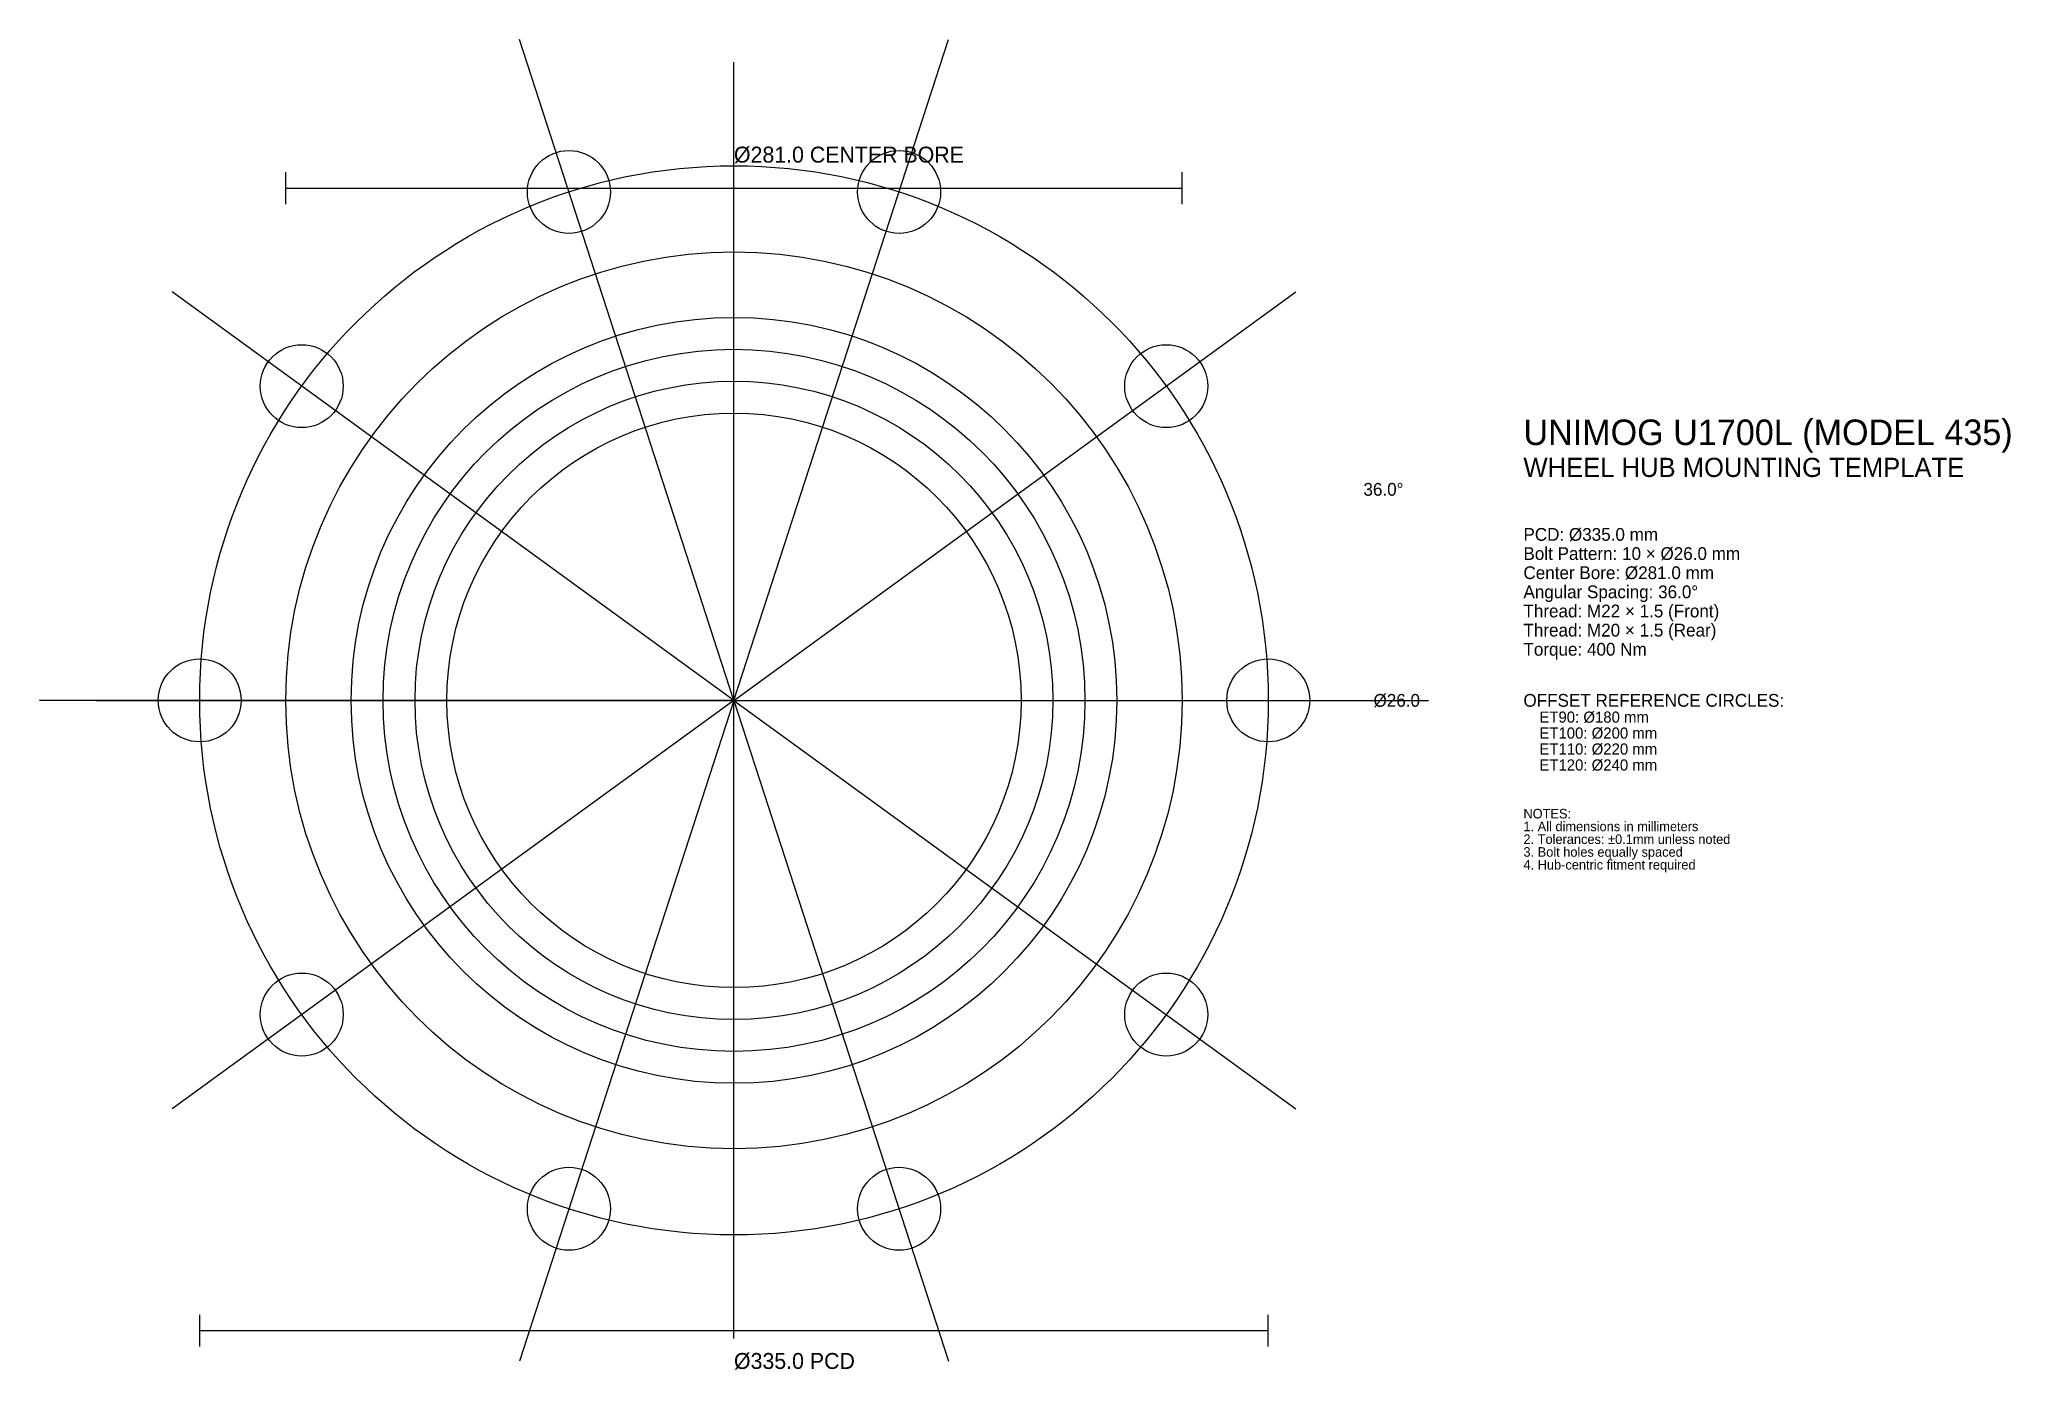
# Model space of a CAD drawing. Header units: metres. Extents: x -218 to 400, y -210 to 207.
import ezdxf

# ---------------------------------------------------------------- set-up
doc = ezdxf.new("R2010")
doc.units = ezdxf.units.M
for name, color, linetype in [('ANNOTATIONS', 7, 'Continuous'), ('BOLT_HOLES', 7, 'Continuous'), ('CENTER_BORE', 1, 'Continuous'), ('CENTERLINES', 1, 'Continuous'), ('DIMENSIONS', 2, 'Continuous'), ('PCD', 3, 'Continuous')]:
    doc.layers.add(name, color=color, linetype=linetype)

msp = doc.modelspace()

# ---------------------------------------------------------------- linework, layer by layer
at = {"layer": 'BOLT_HOLES'}
for centre in [(-51.76, 159.3), (51.76, 159.3), (-135.51, 98.45), (135.51, 98.45), (-167.5, 0), (167.5, 0), (-135.51, -98.45), (135.51, -98.45), (-51.76, -159.3), (51.76, -159.3)]:
    msp.add_circle(centre, 13, dxfattribs=at)
at = {"layer": 'CENTER_BORE'}
msp.add_circle((0, 0), 140.5, dxfattribs=at)
at = {"layer": 'CENTERLINES'}
for p, q in [((0, 0), (-67.29, 207.09)), ((0, 0), (67.29, 207.09)), ((0, -200), (0, 200)), ((0, 0), (-176.16, 127.99)), ((0, 0), (176.16, 127.99)), ((0, 0), (-217.75, 0)), ((-200, 0), (200, 0)), ((0, 0), (-176.16, -127.99)), ((0, 0), (-67.29, -207.09)), ((0, 0), (217.75, 0)), ((0, 0), (67.29, -207.09)), ((0, 0), (176.16, -127.99))]:
    msp.add_line(p, q, dxfattribs=at)
at = {"layer": 'DIMENSIONS'}
for p, q in [((-140.5, 155.5), (-140.5, 165.5)), ((140.5, 155.5), (140.5, 165.5)), ((-140.5, 160.5), (140.5, 160.5)), ((154.5, 0), (195.5, 0)), ((180.5, 0), (195.5, 0)), ((-167.5, -202.5), (-167.5, -192.5)), ((-167.5, -197.5), (167.5, -197.5)), ((167.5, -202.5), (167.5, -192.5))]:
    msp.add_line(p, q, dxfattribs=at)
at = {"layer": 'OFFSET_ET100', "color": 5}
msp.add_circle((0, 0), 100, dxfattribs=at)
at = {"layer": 'OFFSET_ET110', "color": 5}
msp.add_circle((0, 0), 110, dxfattribs=at)
at = {"layer": 'OFFSET_ET120', "color": 5}
msp.add_circle((0, 0), 120, dxfattribs=at)
at = {"layer": 'OFFSET_ET90', "color": 5}
msp.add_circle((0, 0), 90, dxfattribs=at)
at = {"layer": 'PCD'}
msp.add_circle((0, 0), 167.5, dxfattribs=at)

# ---------------------------------------------------------------- texts
at = {"layer": 'ANNOTATIONS'}
for s, height, p in [('UNIMOG U1700L (MODEL 435)', 8, (247.5, 80)), ('WHEEL HUB MOUNTING TEMPLATE', 6, (247.5, 70)), ('PCD: Ø335.0 mm', 4, (247.5, 50)), ('Bolt Pattern: 10 × Ø26.0 mm', 4, (247.5, 44)), ('Center Bore: Ø281.0 mm', 4, (247.5, 38)), ('Angular Spacing: 36.0°', 4, (247.5, 32)), ('Thread: M22 × 1.5 (Front)', 4, (247.5, 26)), ('Thread: M20 × 1.5 (Rear)', 4, (247.5, 20)), ('Torque: 400 Nm', 4, (247.5, 14)), ('OFFSET REFERENCE CIRCLES:', 4, (247.5, -2)), ('ET90: Ø180 mm', 3.5, (252.5, -7)), ('ET100: Ø200 mm', 3.5, (252.5, -12)), ('ET110: Ø220 mm', 3.5, (252.5, -17)), ('ET120: Ø240 mm', 3.5, (252.5, -22)), ('NOTES:', 3, (247.5, -37)), ('2. Tolerances: ±0.1mm unless noted', 3, (247.5, -45)), ('1. All dimensions in millimeters', 3, (247.5, -41)), ('3. Bolt holes equally spaced', 3, (247.5, -49)), ('4. Hub-centric fitment required', 3, (247.5, -53))]:
    msp.add_text(s, height=height, dxfattribs=at).set_placement(p)
at = {"layer": 'DIMENSIONS'}
for s, height, p in [('Ø281.0 CENTER BORE', 5, (0, 168.5)), ('36.0°', 4, (197.34, 64.12)), ('Ø26.0', 4, (200.5, -2)), ('Ø335.0 PCD', 5, (0, -209.5))]:
    msp.add_text(s, height=height, dxfattribs=at).set_placement(p)

doc.saveas('drawing.dxf')
